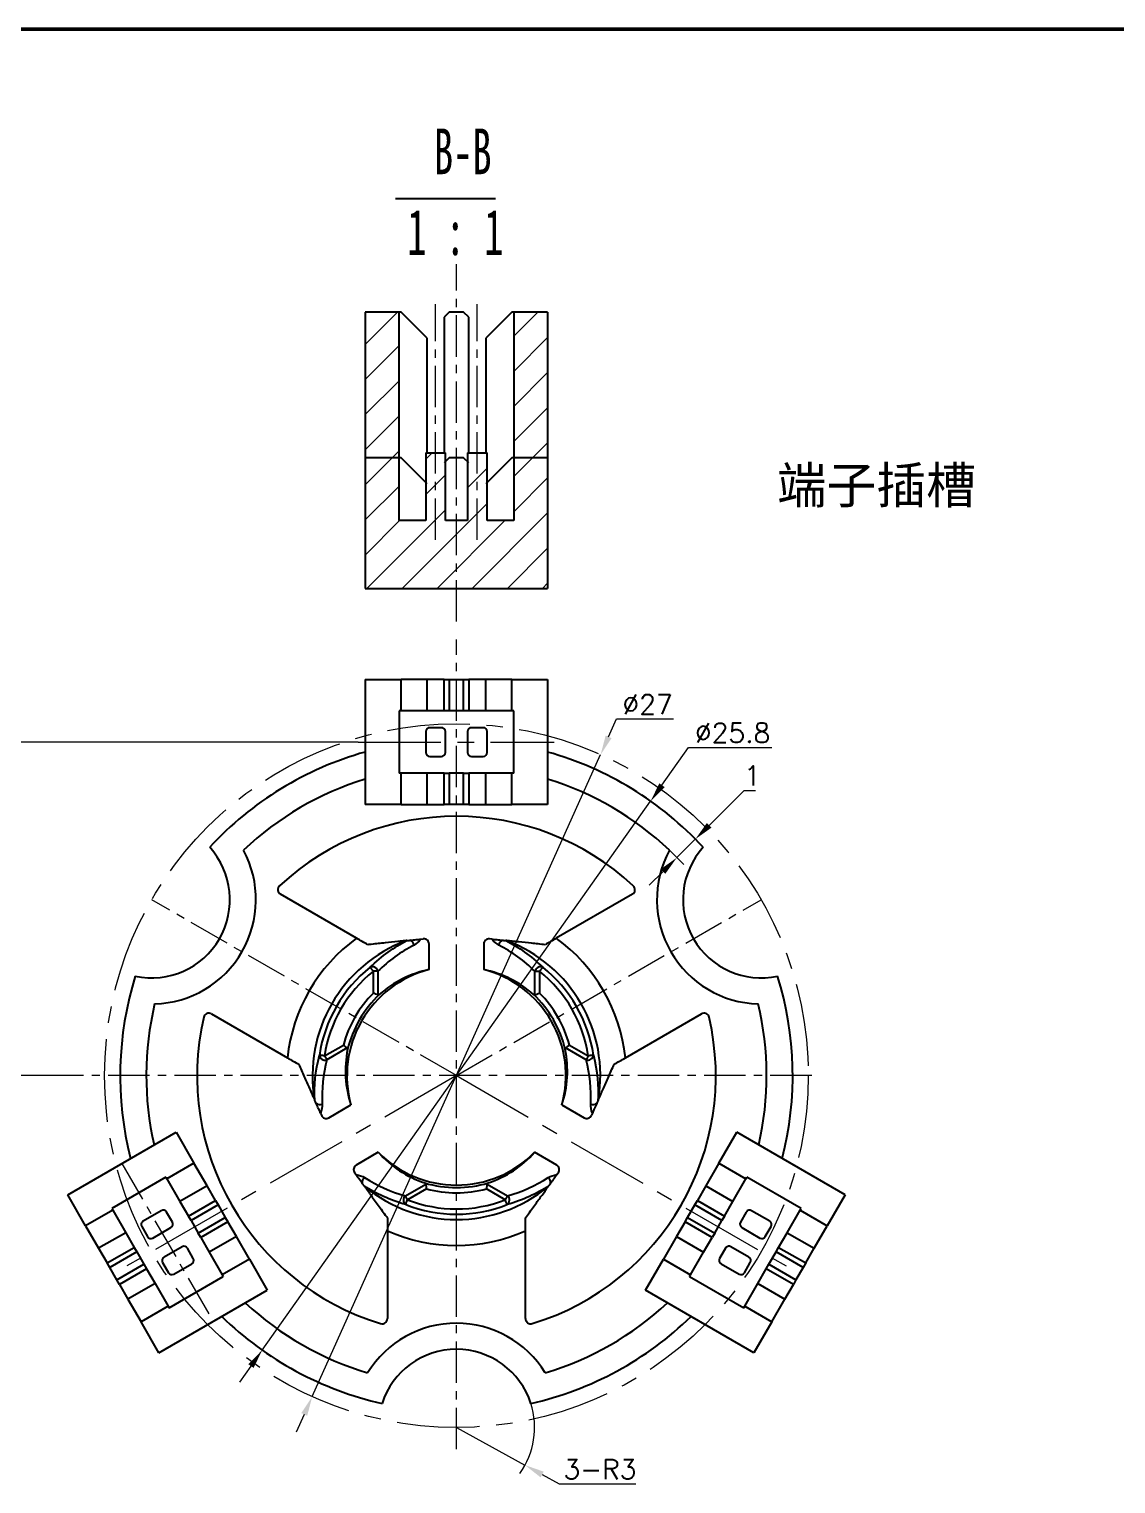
# Model space of a CAD drawing. Header units: millimetres. Extents: x 2517 to 77584, y 486 to 45347.
# Drawn here: x 3723 to 3764.7, y 1116.9 to 1172.8 of the extents above; entities that cross this region are included whole.
import ezdxf

# ---------------------------------------------------------------- set-up
doc = ezdxf.new("R2010")
doc.units = ezdxf.units.MM
doc.linetypes.add('CENTER', pattern=[50.8, 31.75, -6.35, 6.35, -6.35])
for name, color, linetype, lineweight in [('中心线', 1, 'CENTER', 9), ('填充', 3, 'Continuous', 9), ('实线', 7, 'Continuous', 25), ('尺寸标注', 2, 'Continuous', 9), ('粗实线', 9, 'Continuous', 50)]:
    doc.layers.add(name, color=color, linetype=linetype, lineweight=lineweight)
doc.layers.add('图框', color=7, linetype='Continuous')
doc.styles.add('SLDTEXTSTYLE5', font='TXT', dxfattribs={"width": 0.62})
doc.styles.add('SLDTEXTSTYLE6', font='TXT', dxfattribs={"width": 0.62})
doc.styles.add('st', font='txt.shx')
doc.styles.get("Standard").update_dxf_attribs({"font": 'simfang.ttf'})
doc.dimstyles.new('st0.3', dxfattribs={"dimscale": 0.3, "dimtxt": 2.5, "dimasz": 2.5, "dimexe": 1.25, "dimexo": 0, "dimtad": 1, "dimtoh": 1, "dimdec": 3, "dimdsep": 46, "dimtxsty": 'st', "dimcen": 0, "dimclrd": 256, "dimclre": 256, "dimclrt": 256, "dimadec": 4, "dimazin": 2, "dimtfac": 1, "dimtdec": 3, "dimtmove": 0, "dimatfit": 1, "dimfxl": 1, "dimlwd": -1, "dimlwe": -1, "dimarcsym": 0})

# ---------------------------------------------------------------- blocks, each defined once
blk = doc.blocks.new('*D88')
at = {"layer": 'Defpoints', "color": 0, "ltscale": 0.1, "transparency": 16777216}
for p in [(3739.371, 1119.106), (3742.001, 1117.663)]:
    blk.add_point(p, dxfattribs=at)
at = {"layer": '尺寸标注', "ltscale": 0.1, "transparency": 16777216}
for p, q in [((3739.371, 1119.106), (3742.001, 1117.663)), ((3742.659, 1117.302), (3743.316, 1116.942)), ((3743.316, 1116.942), (3746.254, 1116.942))]:
    blk.add_line(p, q, dxfattribs=at)
blk.add_arc((3739.371, 1119.106), 3, 324.0882, 17.8585, dxfattribs=at)
blk.add_solid([(3742.719, 1117.412), (3742.599, 1117.193), (3742.001, 1117.663)], dxfattribs=at)
at = {"layer": '尺寸标注', "ltscale": 0.1, "transparency": 16777216, "insert": (3744.879, 1117.504), "char_height": 0.75, "attachment_point": 5, "style": 'st'}
blk.add_mtext('3-R3', dxfattribs=at)
blk = doc.blocks.new('SW_NOTE_1')
at = {"layer": '图框', "color": 0}
blk.add_line((-1.23, -0.86), (6.45, -0.86), dxfattribs=at)
at = {"layer": '图框', "color": 0, "char_height": 3.5, "attachment_point": 2}
for s, insert, style in [('B-B', (3.94, 4.51), 'SLDTEXTSTYLE5'), ('1 : 1', (3.37, -1.7), 'SLDTEXTSTYLE6')]:
    blk.add_mtext(s, dxfattribs=dict(at, insert=insert, style=style))
blk = doc.blocks.new('*D92')
at = {"layer": 'Defpoints', "color": 0, "ltscale": 0.1, "transparency": 16777216}
for p in [(3746.822, 1143.137), (3731.92, 1122.076)]:
    blk.add_point(p, dxfattribs=at)
at = {"layer": '尺寸标注', "ltscale": 0.1, "transparency": 16777216}
for p, q in [((3747.256, 1143.749), (3748.279, 1145.195)), ((3748.279, 1145.195), (3751.467, 1145.195)), ((3731.92, 1122.076), (3746.822, 1143.137)), ((3731.487, 1121.464), (3731.053, 1120.851))]:
    blk.add_line(p, q, dxfattribs=at)
for points in [[(3747.153, 1143.821), (3747.358, 1143.677), (3746.822, 1143.137)], [(3731.385, 1121.536), (3731.589, 1121.391), (3731.92, 1122.076)]]:
    blk.add_solid(points, dxfattribs=at)
at = {"layer": '尺寸标注', "ltscale": 0.1, "transparency": 16777216, "insert": (3749.967, 1145.758), "char_height": 0.75, "attachment_point": 5, "style": 'st'}
blk.add_mtext('∅25.8', dxfattribs=at)
blk = doc.blocks.new('*D98')
at = {"layer": 'Defpoints', "color": 0, "ltscale": 0.1, "transparency": 16777216}
for p in [(3735.6, 1145.406), (3721.314, 1132.606), (3723.956, 1132.606)]:
    blk.add_point(p, dxfattribs=at)
at = {"layer": '尺寸标注', "ltscale": 0.1, "transparency": 16777216}
for p, q in [((3735.6, 1145.406), (3720.939, 1145.406)), ((3721.314, 1144.656), (3721.314, 1133.356)), ((3723.956, 1132.606), (3720.939, 1132.606))]:
    blk.add_line(p, q, dxfattribs=at)
for points in [[(3721.189, 1144.656), (3721.439, 1144.656), (3721.314, 1145.406)], [(3721.189, 1133.356), (3721.439, 1133.356), (3721.314, 1132.606)]]:
    blk.add_solid(points, dxfattribs=at)
at = {"layer": '尺寸标注', "ltscale": 0.1, "transparency": 16777216, "insert": (3720.752, 1141.169), "char_height": 0.75, "attachment_point": 5, "rotation": 90, "style": 'st'}
blk.add_mtext('12.8', dxfattribs=at)
blk = doc.blocks.new('*D118')
at = {"layer": 'Defpoints', "color": 0, "ltscale": 0.1, "transparency": 16777216}
for p in [(3744.903, 1144.921), (3733.839, 1120.292)]:
    blk.add_point(p, dxfattribs=at)
at = {"layer": '尺寸标注', "ltscale": 0.1, "transparency": 16777216}
for p, q in [((3745.21, 1145.605), (3745.518, 1146.289)), ((3745.518, 1146.289), (3747.705, 1146.289)), ((3733.839, 1120.292), (3744.903, 1144.921)), ((3733.532, 1119.608), (3733.224, 1118.923))]:
    blk.add_line(p, q, dxfattribs=at)
for points in [[(3745.096, 1145.656), (3745.324, 1145.554), (3744.903, 1144.921)], [(3733.418, 1119.659), (3733.646, 1119.556), (3733.839, 1120.292)]]:
    blk.add_solid(points, dxfattribs=at)
at = {"layer": '尺寸标注', "ltscale": 0.1, "transparency": 16777216, "insert": (3746.705, 1146.851), "char_height": 0.75, "attachment_point": 5, "style": 'st'}
blk.add_mtext('∅27', dxfattribs=at)
blk = doc.blocks.new('*D289')
at = {"layer": 'Defpoints', "color": 0, "ltscale": 0.1, "transparency": 16777216}
for p in [(3748.25, 1141.964), (3748.536, 1141.678), (3747.543, 1141.257)]:
    blk.add_point(p, dxfattribs=at)
at = {"layer": '尺寸标注', "ltscale": 0.1, "transparency": 16777216}
for p, q in [((3749.066, 1142.209), (3750.408, 1143.55)), ((3750.408, 1143.55), (3750.845, 1143.55)), ((3747.829, 1140.971), (3748.536, 1141.678)), ((3748.25, 1141.964), (3748.801, 1141.413)), ((3747.543, 1141.257), (3748.094, 1140.706)), ((3747.298, 1140.441), (3746.768, 1139.91))]:
    blk.add_line(p, q, dxfattribs=at)
for points in [[(3748.978, 1142.297), (3749.155, 1142.12), (3748.536, 1141.678)], [(3747.21, 1140.529), (3747.387, 1140.352), (3747.829, 1140.971)]]:
    blk.add_solid(points, dxfattribs=at)
at = {"layer": '尺寸标注', "ltscale": 0.1, "transparency": 16777216, "insert": (3750.72, 1144.113), "char_height": 0.75, "attachment_point": 5, "style": 'st'}
blk.add_mtext('1', dxfattribs=at)

msp = doc.modelspace()

# ---------------------------------------------------------------- hatches: boundary and pattern name
at = {"layer": '填充'}
h = msp.add_hatch(dxfattribs=at)
h.set_pattern_fill('ANSI31', color=256, scale=0.3, style=0)
h.set_pattern_definition([(45, (41.2096, -145.6994), (-0.6735192, 0.6735192), [])])
h.paths.add_polyline_path([(3737.1711, 1161.9011), (3735.8711, 1161.9011), (3735.8711, 1151.3011), (3742.8711, 1151.3011), (3742.8711, 1161.9011), (3741.5711, 1161.9011), (3741.5711, 1153.9011), (3740.5461, 1153.9011), (3740.5461, 1156.5011), (3739.7961, 1156.5011), (3739.7961, 1153.9011), (3738.9461, 1153.9011), (3738.9461, 1156.5011), (3738.1961, 1156.5011), (3738.1961, 1153.9011), (3737.1711, 1153.9011)], flags=0)

# ---------------------------------------------------------------- linework, layer by layer
at = {"color": 7, "linetype": 'Continuous', "lineweight": 25}
for p, q in [((3735.8711, 1161.9011), (3735.8711, 1151.3011)), ((3737.1711, 1161.9011), (3735.8711, 1161.9011)), ((3737.1711, 1153.9011), (3737.1711, 1161.9011)), ((3737.2461, 1161.9011), (3737.1711, 1161.9011)), ((3738.2461, 1160.9011), (3737.2461, 1161.9011)), ((3739.0961, 1161.9011), (3738.8961, 1161.7011)), ((3738.8961, 1161.7011), (3738.8961, 1156.5011)), ((3739.6461, 1161.9011), (3739.0961, 1161.9011)), ((3739.8461, 1161.7011), (3739.6461, 1161.9011)), ((3739.8461, 1156.5011), (3739.8461, 1161.7011)), ((3741.4961, 1161.9011), (3740.4961, 1160.9011)), ((3741.5711, 1161.9011), (3741.4961, 1161.9011)), ((3741.5711, 1161.9011), (3741.5711, 1153.9011)), ((3742.8711, 1161.9011), (3741.5711, 1161.9011)), ((3742.8711, 1161.9011), (3742.8711, 1151.3011)), ((3738.2461, 1156.5011), (3738.2461, 1160.9011)), ((3740.4961, 1160.9011), (3740.4961, 1156.5011)), ((3737.1711, 1156.3148), (3735.8711, 1156.3148)), ((3737.2461, 1156.3148), (3737.1711, 1156.3148)), ((3738.2461, 1155.3148), (3737.2461, 1156.3148)), ((3738.1961, 1156.5011), (3738.1961, 1153.9011)), ((3738.1961, 1156.5011), (3738.9461, 1156.5011)), ((3739.0961, 1156.3148), (3738.8961, 1156.1148)), ((3738.9461, 1153.9011), (3738.9461, 1156.5011)), ((3739.6461, 1156.3148), (3739.0961, 1156.3148)), ((3739.8461, 1156.1148), (3739.6461, 1156.3148)), ((3739.7961, 1156.5011), (3739.7961, 1153.9011)), ((3739.7961, 1156.5011), (3740.5461, 1156.5011)), ((3741.4961, 1156.3148), (3740.4961, 1155.3148)), ((3740.5461, 1153.9011), (3740.5461, 1156.5011)), ((3741.5711, 1156.3148), (3741.4961, 1156.3148)), ((3742.8711, 1156.3148), (3741.5711, 1156.3148)), ((3738.1961, 1153.9011), (3737.1711, 1153.9011)), ((3739.7961, 1153.9011), (3738.9461, 1153.9011)), ((3741.5711, 1153.9011), (3740.5461, 1153.9011)), ((3735.8711, 1151.3011), (3742.8711, 1151.3011)), ((3735.8711, 1147.8062), (3735.8711, 1143.0062)), ((3735.8711, 1147.8062), (3737.2461, 1147.8062)), ((3737.2461, 1146.6062), (3737.2461, 1147.8062)), ((3738.2461, 1147.8062), (3737.2461, 1147.8062)), ((3738.2461, 1146.6062), (3738.2461, 1147.8062)), ((3738.8961, 1147.8062), (3738.2461, 1147.8062)), ((3738.8961, 1146.6062), (3738.8961, 1147.8062)), ((3738.8961, 1147.8062), (3739.0961, 1147.8062)), ((3739.0961, 1147.8062), (3739.0961, 1146.6062)), ((3739.0961, 1147.8062), (3739.6461, 1147.8062)), ((3739.6461, 1146.6062), (3739.6461, 1147.8062)), ((3739.6461, 1147.8062), (3739.8461, 1147.8062)), ((3739.8461, 1147.8062), (3739.8461, 1146.6062)), ((3740.4961, 1147.8062), (3739.8461, 1147.8062)), ((3740.4961, 1146.6062), (3740.4961, 1147.8062)), ((3741.4961, 1147.8062), (3740.4961, 1147.8062)), ((3741.4961, 1146.6062), (3741.4961, 1147.8062)), ((3741.4961, 1147.8062), (3742.8711, 1147.8062)), ((3742.8711, 1147.8062), (3742.8711, 1143.0062)), ((3737.1711, 1146.6062), (3737.1711, 1144.2062)), ((3737.2461, 1146.6062), (3737.1711, 1146.6062)), ((3738.2461, 1146.6062), (3737.2461, 1146.6062)), ((3738.8961, 1146.6062), (3738.2461, 1146.6062)), ((3739.0961, 1146.6062), (3738.8961, 1146.6062)), ((3739.6461, 1146.6062), (3739.0961, 1146.6062)), ((3739.8461, 1146.6062), (3739.6461, 1146.6062)), ((3740.4961, 1146.6062), (3739.8461, 1146.6062)), ((3741.4961, 1146.6062), (3740.4961, 1146.6062)), ((3741.5711, 1146.6062), (3741.4961, 1146.6062)), ((3741.5711, 1144.2062), (3741.5711, 1146.6062)), ((3738.7961, 1145.9562), (3738.3461, 1145.9562)), ((3740.3961, 1145.9562), (3739.9461, 1145.9562)), ((3738.1961, 1145.8062), (3738.1961, 1145.0062)), ((3738.9461, 1145.0062), (3738.9461, 1145.8062)), ((3739.7961, 1145.8062), (3739.7961, 1145.0062)), ((3740.5461, 1145.0062), (3740.5461, 1145.8062)), ((3738.3461, 1144.8562), (3738.7961, 1144.8562)), ((3739.9461, 1144.8562), (3740.3961, 1144.8562)), ((3737.2461, 1144.2062), (3737.1711, 1144.2062)), ((3737.2461, 1143.0062), (3737.2461, 1144.2062)), ((3738.2461, 1144.2062), (3737.2461, 1144.2062)), ((3738.2461, 1143.0062), (3738.2461, 1144.2062)), ((3738.8961, 1144.2062), (3738.2461, 1144.2062)), ((3738.8961, 1143.0062), (3738.8961, 1144.2062)), ((3738.8961, 1144.2062), (3739.0961, 1144.2062)), ((3739.0961, 1144.2062), (3739.0961, 1143.0062)), ((3739.6461, 1144.2062), (3739.0961, 1144.2062)), ((3739.6461, 1143.0062), (3739.6461, 1144.2062)), ((3739.6461, 1144.2062), (3739.8461, 1144.2062)), ((3739.8461, 1144.2062), (3739.8461, 1143.0062)), ((3740.4961, 1144.2062), (3739.8461, 1144.2062)), ((3740.4961, 1143.0062), (3740.4961, 1144.2062)), ((3741.4961, 1144.2062), (3740.4961, 1144.2062)), ((3741.4961, 1143.0062), (3741.4961, 1144.2062)), ((3741.5711, 1144.2062), (3741.4961, 1144.2062)), ((3737.2461, 1143.0062), (3735.8711, 1143.0062)), ((3737.2461, 1143.0062), (3738.2461, 1143.0062)), ((3738.2461, 1143.0062), (3738.8961, 1143.0062)), ((3739.0961, 1143.0062), (3738.8961, 1143.0062)), ((3739.6461, 1143.0062), (3739.0961, 1143.0062)), ((3739.8461, 1143.0062), (3739.6461, 1143.0062)), ((3739.8461, 1143.0062), (3740.4961, 1143.0062)), ((3740.4961, 1143.0062), (3741.4961, 1143.0062)), ((3742.8711, 1143.0062), (3741.4961, 1143.0062)), ((3735.5389, 1137.8786), (3732.6211, 1139.5632)), ((3746.121, 1139.5632), (3743.2032, 1137.8786)), ((3738.0101, 1137.8434), (3738.1002, 1137.8529)), ((3738.3211, 1136.6728), (3738.3211, 1137.654)), ((3740.4211, 1137.654), (3740.4211, 1136.6728)), ((3740.7321, 1137.8434), (3740.642, 1137.8529)), ((3736.1849, 1135.7759), (3736.1849, 1136.6094)), ((3736.3581, 1136.6094), (3736.1849, 1136.6094)), ((3736.3581, 1136.6094), (3736.3581, 1135.7036)), ((3742.384, 1136.6094), (3742.5573, 1136.6094)), ((3742.384, 1135.7036), (3742.384, 1136.6094)), ((3742.5573, 1136.6094), (3742.5573, 1135.7759)), ((3729.9711, 1134.9733), (3732.8889, 1133.2887)), ((3745.8532, 1133.2887), (3748.771, 1134.9733)), ((3734.3111, 1133.3639), (3735.0329, 1133.7806)), ((3735.1821, 1133.6668), (3734.3977, 1133.2139)), ((3744.3444, 1133.2139), (3743.56, 1133.6668)), ((3743.7093, 1133.7806), (3744.431, 1133.3639)), ((3734.4745, 1130.9916), (3735.3243, 1131.4822)), ((3743.4179, 1131.4822), (3744.2676, 1130.9916)), ((3734.155, 1131.1662), (3734.1918, 1131.0834)), ((3744.5871, 1131.1662), (3744.5503, 1131.0834)), ((3724.4575, 1128.0372), (3728.6144, 1130.4372)), ((3728.6144, 1130.4372), (3729.3019, 1129.2465)), ((3749.4402, 1129.2465), (3750.1277, 1130.4372)), ((3754.2846, 1128.0372), (3750.1277, 1130.4372)), ((3729.3019, 1129.2465), (3728.2627, 1128.6465)), ((3729.8019, 1128.3804), (3729.3019, 1129.2465)), ((3736.3743, 1129.6635), (3735.5245, 1129.1729)), ((3743.2176, 1129.1729), (3742.3679, 1129.6635)), ((3749.4402, 1129.2465), (3748.9402, 1128.3804)), ((3749.4402, 1129.2465), (3750.4795, 1128.6465)), ((3728.2252, 1128.7114), (3726.1467, 1127.5114)), ((3728.2252, 1128.7114), (3728.2627, 1128.6465)), ((3728.2627, 1128.6465), (3728.7627, 1127.7804)), ((3735.516, 1128.8089), (3735.4627, 1128.8822)), ((3743.2262, 1128.8089), (3743.2794, 1128.8822)), ((3749.9795, 1127.7804), (3750.4795, 1128.6465)), ((3750.4795, 1128.6465), (3750.517, 1128.7114)), ((3752.5954, 1127.5114), (3750.517, 1128.7114)), ((3729.8019, 1128.3804), (3728.7627, 1127.7804)), ((3730.1269, 1127.8175), (3729.8019, 1128.3804)), ((3737.4107, 1127.9952), (3738.1951, 1128.4481)), ((3738.219, 1128.2619), (3737.4973, 1127.8452)), ((3741.2449, 1127.8452), (3740.5231, 1128.2619)), ((3740.5471, 1128.4481), (3741.3315, 1127.9952)), ((3748.9402, 1128.3804), (3748.6152, 1127.8175)), ((3748.9402, 1128.3804), (3749.9795, 1127.7804)), ((3725.145, 1126.8465), (3724.4575, 1128.0372)), ((3726.1467, 1127.5114), (3726.1842, 1127.4465)), ((3728.7627, 1127.7804), (3729.0877, 1127.2175)), ((3729.0877, 1127.2175), (3730.1269, 1127.8175)), ((3730.2269, 1127.6443), (3729.1877, 1127.0443)), ((3730.1269, 1127.8175), (3730.2269, 1127.6443)), ((3730.2269, 1127.6443), (3730.5019, 1127.168)), ((3748.2402, 1127.168), (3748.5152, 1127.6443)), ((3748.5152, 1127.6443), (3748.6152, 1127.8175)), ((3749.5545, 1127.0443), (3748.5152, 1127.6443)), ((3748.6152, 1127.8175), (3749.6545, 1127.2175)), ((3749.6545, 1127.2175), (3749.9795, 1127.7804)), ((3752.5579, 1127.4465), (3752.5954, 1127.5114)), ((3754.2846, 1128.0372), (3753.5971, 1126.8465)), ((3726.1842, 1127.4465), (3725.145, 1126.8465)), ((3726.1842, 1127.4465), (3726.6842, 1126.5804)), ((3728.0448, 1127.4237), (3727.352, 1127.0237)), ((3728.4747, 1126.9791), (3728.2497, 1127.3688)), ((3729.1877, 1127.0443), (3729.0877, 1127.2175)), ((3729.1877, 1127.0443), (3729.4627, 1126.568)), ((3729.4627, 1126.568), (3730.5019, 1127.168)), ((3730.6019, 1126.9948), (3729.5627, 1126.3948)), ((3730.5019, 1127.168), (3730.6019, 1126.9948)), ((3730.9269, 1126.4319), (3730.6019, 1126.9948)), ((3748.1402, 1126.9948), (3747.8152, 1126.4319)), ((3748.1402, 1126.9948), (3748.2402, 1127.168)), ((3749.1795, 1126.3948), (3748.1402, 1126.9948)), ((3748.2402, 1127.168), (3749.2795, 1126.568)), ((3749.2795, 1126.568), (3749.5545, 1127.0443)), ((3749.6545, 1127.2175), (3749.5545, 1127.0443)), ((3750.4924, 1127.3688), (3750.2674, 1126.9791)), ((3751.3901, 1127.0237), (3750.6973, 1127.4237)), ((3752.0579, 1126.5804), (3752.5579, 1127.4465)), ((3752.5579, 1127.4465), (3753.5971, 1126.8465)), ((3725.145, 1126.8465), (3725.645, 1125.9804)), ((3726.6842, 1126.5804), (3725.645, 1125.9804)), ((3726.6842, 1126.5804), (3727.0092, 1126.0175)), ((3727.2971, 1126.8188), (3727.5221, 1126.4291)), ((3727.727, 1126.3742), (3728.4198, 1126.7742)), ((3729.5627, 1126.3948), (3729.4627, 1126.568)), ((3729.5627, 1126.3948), (3729.8877, 1125.8319)), ((3730.9269, 1126.4319), (3729.8877, 1125.8319)), ((3731.4269, 1125.5659), (3730.9269, 1126.4319)), ((3736.7211, 1126.6512), (3736.7211, 1123.282)), ((3742.0211, 1123.282), (3742.0211, 1126.6512)), ((3747.8152, 1126.4319), (3747.3152, 1125.5659)), ((3747.8152, 1126.4319), (3748.8545, 1125.8319)), ((3748.8545, 1125.8319), (3749.1795, 1126.3948)), ((3749.2795, 1126.568), (3749.1795, 1126.3948)), ((3750.3223, 1126.7742), (3751.0151, 1126.3742)), ((3751.22, 1126.4291), (3751.445, 1126.8188)), ((3751.7329, 1126.0175), (3752.0579, 1126.5804)), ((3752.0579, 1126.5804), (3753.0971, 1125.9804)), ((3753.0971, 1125.9804), (3753.5971, 1126.8465)), ((3725.645, 1125.9804), (3725.97, 1125.4175)), ((3725.97, 1125.4175), (3727.0092, 1126.0175)), ((3727.1092, 1125.8443), (3726.07, 1125.2443)), ((3727.0092, 1126.0175), (3727.1092, 1125.8443)), ((3727.1092, 1125.8443), (3727.3842, 1125.368)), ((3728.8448, 1126.0381), (3728.152, 1125.6381)), ((3729.2747, 1125.5935), (3729.0497, 1125.9832)), ((3729.8877, 1125.8319), (3730.3877, 1124.9659)), ((3748.3545, 1124.9659), (3748.8545, 1125.8319)), ((3749.6924, 1125.9832), (3749.4674, 1125.5935)), ((3750.5901, 1125.6381), (3749.8973, 1126.0381)), ((3751.3579, 1125.368), (3751.6329, 1125.8443)), ((3751.6329, 1125.8443), (3751.7329, 1126.0175)), ((3752.6721, 1125.2443), (3751.6329, 1125.8443)), ((3751.7329, 1126.0175), (3752.7721, 1125.4175)), ((3752.7721, 1125.4175), (3753.0971, 1125.9804)), ((3726.07, 1125.2443), (3725.97, 1125.4175)), ((3726.345, 1124.768), (3727.3842, 1125.368)), ((3727.3842, 1125.368), (3727.4842, 1125.1948)), ((3728.0971, 1125.4332), (3728.3221, 1125.0435)), ((3728.527, 1124.9886), (3729.2198, 1125.3886)), ((3731.4269, 1125.5659), (3730.3877, 1124.9659)), ((3731.4269, 1125.5659), (3732.1144, 1124.3751)), ((3746.6277, 1124.3751), (3747.3152, 1125.5659)), ((3747.3152, 1125.5659), (3748.3545, 1124.9659)), ((3749.5223, 1125.3886), (3750.2151, 1124.9886)), ((3750.42, 1125.0435), (3750.645, 1125.4332)), ((3751.2579, 1125.1948), (3751.3579, 1125.368)), ((3751.3579, 1125.368), (3752.3971, 1124.768)), ((3752.7721, 1125.4175), (3752.6721, 1125.2443)), ((3726.345, 1124.768), (3726.07, 1125.2443)), ((3726.445, 1124.5948), (3726.345, 1124.768)), ((3727.4842, 1125.1948), (3726.445, 1124.5948)), ((3727.4842, 1125.1948), (3727.8092, 1124.6319)), ((3728.3467, 1123.7009), (3730.4252, 1124.9009)), ((3730.3877, 1124.9659), (3730.4252, 1124.9009)), ((3748.317, 1124.9009), (3748.3545, 1124.9659)), ((3748.317, 1124.9009), (3750.3954, 1123.7009)), ((3750.9329, 1124.6319), (3751.2579, 1125.1948)), ((3752.2971, 1124.5948), (3751.2579, 1125.1948)), ((3752.3971, 1124.768), (3752.2971, 1124.5948)), ((3752.6721, 1125.2443), (3752.3971, 1124.768)), ((3726.445, 1124.5948), (3726.77, 1124.0319)), ((3727.8092, 1124.6319), (3726.77, 1124.0319)), ((3727.8092, 1124.6319), (3728.3092, 1123.7659)), ((3727.9575, 1121.9751), (3732.1144, 1124.3751)), ((3750.7846, 1121.9751), (3746.6277, 1124.3751)), ((3750.4329, 1123.7659), (3750.9329, 1124.6319)), ((3750.9329, 1124.6319), (3751.9721, 1124.0319)), ((3751.9721, 1124.0319), (3752.2971, 1124.5948)), ((3726.77, 1124.0319), (3727.27, 1123.1659)), ((3728.3092, 1123.7659), (3727.27, 1123.1659)), ((3728.3092, 1123.7659), (3728.3467, 1123.7009)), ((3750.3954, 1123.7009), (3750.4329, 1123.7659)), ((3750.4329, 1123.7659), (3751.4721, 1123.1659)), ((3751.4721, 1123.1659), (3751.9721, 1124.0319)), ((3727.9575, 1121.9751), (3727.27, 1123.1659)), ((3751.4721, 1123.1659), (3750.7846, 1121.9751))]:
    msp.add_line(p, q, dxfattribs=at)
at = {"color": 7, "linetype": 'Continuous', "lineweight": 25, "flags": 128}
for points in [[(3736.1849, 1136.6094), (3736.1619, 1136.6383), (3736.1397, 1136.6662), (3736.119, 1136.6921), (3736.1006, 1136.7152), (3736.0851, 1136.7347), (3736.0731, 1136.7498), (3736.0649, 1136.7602), (3736.0608, 1136.7653)], [(3742.6813, 1136.7653), (3742.6773, 1136.7602), (3742.669, 1136.7498), (3742.657, 1136.7347), (3742.6415, 1136.7152), (3742.6231, 1136.6921), (3742.6024, 1136.6662), (3742.5802, 1136.6383), (3742.5573, 1136.6094)], [(3734.3111, 1133.3639), (3734.2746, 1133.3693), (3734.2393, 1133.3746), (3734.2065, 1133.3795), (3734.1773, 1133.3839), (3734.1527, 1133.3876), (3734.1336, 1133.3905), (3734.1205, 1133.3924), (3734.114, 1133.3934)], [(3734.3111, 1133.3639), (3734.3241, 1133.3413), (3734.3369, 1133.319), (3734.3493, 1133.2976), (3734.3611, 1133.2773), (3734.3719, 1133.2584), (3734.3818, 1133.2414), (3734.3904, 1133.2265), (3734.3977, 1133.2139)], [(3744.431, 1133.3639), (3744.418, 1133.3413), (3744.4052, 1133.319), (3744.3928, 1133.2976), (3744.381, 1133.2773), (3744.3702, 1133.2584), (3744.3603, 1133.2414), (3744.3517, 1133.2265), (3744.3444, 1133.2139)], [(3744.6281, 1133.3934), (3744.6216, 1133.3924), (3744.6086, 1133.3905), (3744.5894, 1133.3876), (3744.5648, 1133.3839), (3744.5356, 1133.3795), (3744.5028, 1133.3746), (3744.4676, 1133.3693), (3744.431, 1133.3639)], [(3737.4973, 1127.8452), (3737.4842, 1127.8678), (3737.4714, 1127.89), (3737.459, 1127.9115), (3737.4473, 1127.9318), (3737.4364, 1127.9507), (3737.4266, 1127.9677), (3737.4179, 1127.9826), (3737.4107, 1127.9952)], [(3737.4243, 1127.6598), (3737.4267, 1127.6659), (3737.4315, 1127.6782), (3737.4386, 1127.6962), (3737.4477, 1127.7194), (3737.4585, 1127.7468), (3737.4707, 1127.7777), (3737.4837, 1127.8109), (3737.4973, 1127.8452)], [(3741.3315, 1127.9952), (3741.3242, 1127.9826), (3741.3156, 1127.9677), (3741.3057, 1127.9507), (3741.2949, 1127.9318), (3741.2831, 1127.9115), (3741.2707, 1127.89), (3741.2579, 1127.8678), (3741.2449, 1127.8452)], [(3741.3178, 1127.6598), (3741.3154, 1127.6659), (3741.3106, 1127.6782), (3741.3035, 1127.6962), (3741.2944, 1127.7194), (3741.2836, 1127.7468), (3741.2714, 1127.7777), (3741.2584, 1127.8109), (3741.2449, 1127.8452)]]:
    msp.add_lwpolyline(points, dxfattribs=at)
at = {"color": 7, "linetype": 'Continuous', "lineweight": 25}
for centre, radius, start, end in [((3738.3461, 1145.8062), 0.15, 90, 180), ((3738.7961, 1145.8062), 0.15, 0, 90), ((3739.9461, 1145.8062), 0.15, 90, 180), ((3740.3961, 1145.8062), 0.15, 0, 90), ((3739.3711, 1132.6062), 12.9, 105.7427, 137.2115), ((3738.3461, 1145.0062), 0.15, 180, 270), ((3738.7961, 1145.0062), 0.15, 270, 0), ((3739.9461, 1145.0062), 0.15, 180, 270), ((3740.3961, 1145.0062), 0.15, 270, 0), ((3739.3711, 1132.6062), 12.9, 42.7885, 74.2573), ((3739.3711, 1132.6062), 11.9, 107.10464, 133.36941), ((3739.3711, 1132.6062), 11.9, 46.63059, 72.89536), ((3739.3711, 1132.6062), 9.95, 46.99616, 133.00384), ((3727.6797, 1139.3562), 3, 257.85846, 42.14154), ((3727.6797, 1139.3562), 4, 271.63085, 28.36915), ((3751.0624, 1139.3562), 4, 151.63085, 268.36915), ((3751.0624, 1139.3562), 3, 137.85846, 282.14154), ((3732.7211, 1139.7364), 0.2, 133.00384, 240), ((3746.021, 1139.7364), 0.2, 300, 46.99616), ((3739.3711, 1132.6062), 6.518, 126.01049, 173.98951), ((3739.3711, 1132.6062), 5.5216, 110.28738, 189.71262), ((3737.5208, 1137.5883), 0.2259, 6.83918, 69.72608), ((3738.1211, 1137.654), 0.2, 0, 96), ((3740.6211, 1137.654), 0.2, 84, 180), ((3741.2213, 1137.5883), 0.2259, 110.27392, 173.16082), ((3739.3711, 1132.6062), 5.5216, 350.28738, 69.71262), ((3739.3711, 1132.6062), 6.518, 6.01049, 53.98951), ((3739.3711, 1132.6062), 5.3157, 128.51655, 171.48345), ((3739.3711, 1132.6062), 5.1164, 128.51655, 171.48345), ((3739.3711, 1132.6062), 4.2, 104.47751, 195.52249), ((3736.1477, 1136.5697), 0.214, 10.67497, 113.97669), ((3739.3711, 1132.6062), 4.2, 344.47751, 75.52249), ((3742.5944, 1136.5697), 0.214, 66.02331, 169.32503), ((3739.3711, 1132.6062), 5.1164, 8.51655, 51.48345), ((3739.3711, 1132.6062), 5.3157, 8.51655, 51.48345), ((3739.3711, 1132.6062), 12.9, 162.7885, 194.2573), ((3739.3711, 1132.6062), 12.9, 345.7427, 17.2115), ((3739.3711, 1132.6062), 11.9, 166.63059, 192.89537), ((3739.3711, 1132.6062), 4.4944, 135.148, 164.852), ((3739.3711, 1132.6062), 4.2944, 133.54508, 166.45492), ((3739.3711, 1132.6062), 4.2944, 13.54508, 46.45492), ((3739.3711, 1132.6062), 4.4944, 15.148, 44.852), ((3739.3711, 1132.6062), 11.9, 347.10463, 13.36941), ((3739.3711, 1132.6062), 9.95, 166.99616, 253.00384), ((3729.8711, 1134.8001), 0.2, 60, 166.99616), ((3739.3711, 1132.6062), 9.95, 286.99616, 13.00384), ((3748.871, 1134.8001), 0.2, 13.00384, 120), ((3734.3268, 1133.4158), 0.214, 186.02308, 289.32518), ((3744.4153, 1133.4158), 0.214, 250.67482, 353.97692), ((3734.1313, 1131.7174), 0.2259, 230.27382, 293.16093), ((3744.6108, 1131.7174), 0.2259, 246.83907, 309.72618), ((3734.3745, 1131.1648), 0.2, 204, 300), ((3744.3676, 1131.1648), 0.2, 240, 336), ((3739.3711, 1132.6062), 4.2, 224.47751, 315.52249), ((3735.6245, 1128.9997), 0.2, 120, 216), ((3735.9815, 1128.5127), 0.2259, 126.83914, 189.72611), ((3742.7606, 1128.5127), 0.2259, 350.27389, 53.16086), ((3743.1176, 1128.9997), 0.2, 324, 60), ((3739.3711, 1132.6062), 5.5216, 230.28738, 309.71262), ((3739.3711, 1132.6062), 4.2944, 253.54508, 286.45492), ((3739.3711, 1132.6062), 4.4944, 255.148, 284.852), ((3737.5502, 1127.8329), 0.214, 130.6748, 233.97694), ((3739.3711, 1132.6062), 5.3157, 248.51655, 291.48345), ((3739.3711, 1132.6062), 5.1164, 248.51655, 291.48345), ((3741.192, 1127.8329), 0.214, 306.02306, 49.3252), ((3727.427, 1126.8938), 0.15, 120, 210), ((3728.1198, 1127.2938), 0.15, 30, 120), ((3728.3448, 1126.9041), 0.15, 300, 30), ((3750.3973, 1126.9041), 0.15, 150, 240), ((3750.6223, 1127.2938), 0.15, 60, 150), ((3751.3151, 1126.8938), 0.15, 330, 60), ((3727.652, 1126.5041), 0.15, 210, 300), ((3739.3711, 1132.6062), 6.518, 246.01049, 293.98951), ((3751.0901, 1126.5041), 0.15, 240, 330), ((3728.9198, 1125.9082), 0.15, 30, 120), ((3749.8223, 1125.9082), 0.15, 60, 150), ((3728.227, 1125.5082), 0.15, 120, 210), ((3729.1448, 1125.5185), 0.15, 300, 30), ((3749.5973, 1125.5185), 0.15, 150, 240), ((3750.5151, 1125.5082), 0.15, 330, 60), ((3728.452, 1125.1185), 0.15, 210, 300), ((3750.2901, 1125.1185), 0.15, 240, 330), ((3739.3711, 1132.6062), 11.9, 227.10463, 253.36941), ((3739.3711, 1132.6062), 11.9, 286.63059, 312.89537), ((3739.3711, 1132.6062), 12.9, 225.7427, 257.2115), ((3739.3711, 1119.1062), 4, 31.63085, 148.36915), ((3736.5211, 1123.282), 0.2, 253.00384, 0), ((3742.2211, 1123.282), 0.2, 180, 286.99616), ((3739.3711, 1132.6062), 12.9, 282.7885, 314.2573), ((3739.3711, 1119.1062), 3, 17.85846, 162.14154)]:
    msp.add_arc(centre, radius, start, end, dxfattribs=at)
for centre, major_axis, ratio, start_param, end_param in [((3740.3928, 1132.6062), (5.7154, 0), 0.9889182, 2.0524508, 2.3545404), ((3738.3493, 1132.6062), (5.7154, 0), 0.9889182, 0.7870523, 1.0891418), ((3739.1653, 1132.6062), (4.1582, 0), 0.9987748, 1.7752422, 2.2942907), ((3739.5768, 1132.6062), (4.1582, 0), 0.9987748, 0.8473019, 1.3663504), ((3739.8819, 1131.7213), (-2.8577, 4.9497), 0.9889182, 0.7870523, 1.0891418), ((3739.2682, 1132.7844), (-2.0791, 3.6011), 0.9987748, 0.8473019, 1.3663504), ((3739.4739, 1132.7844), (2.0791, 3.6011), 0.9987748, 4.9168349, 5.4358834), ((3738.8602, 1131.7213), (2.8577, 4.9497), 0.9889182, 5.1940435, 5.496133), ((3739.4739, 1132.4279), (-2.0791, 3.6011), 0.9987748, 1.7752422, 2.2942907), ((3739.2682, 1132.4279), (2.0791, 3.6011), 0.9987748, 3.9888946, 4.5079431), ((3738.8602, 1133.491), (-2.8577, 4.9497), 0.9889182, 2.0524508, 2.3545404), ((3739.8819, 1133.491), (2.8577, 4.9497), 0.9889182, 3.9286449, 4.2307345)]:
    msp.add_ellipse(centre, major_axis=major_axis, ratio=ratio, start_param=start_param, end_param=end_param, dxfattribs=at)
for points, knots in [([(3735.9711, 1137.6291), (3735.9029, 1137.6685), (3735.8326, 1137.709), (3735.6881, 1137.7925), (3735.613, 1137.8358), (3735.5389, 1137.8786)], [0, 0, 0, 0, 0.5, 0.5, 1, 1, 1, 1]), ([(3737.4565, 1137.7852), (3737.4504, 1137.7846), (3737.4444, 1137.7839), (3737.4383, 1137.7833), (3737.4383, 1137.7833), (3737.4383, 1137.7833), (3737.4383, 1137.7833), (3737.4212, 1137.7815), (3737.3779, 1137.777), (3737.2635, 1137.7649), (3737.0211, 1137.7395), (3736.6352, 1137.6989), (3736.2395, 1137.6573), (3736.0153, 1137.6338), (3735.9711, 1137.6291)], [-0.0228919, -0.0228919, -0.0228919, -0.0228919, 0, 0, 0, 0, 0, 0, 0.064279, 0.163308, 0.2628046, 0.5904959, 0.91918, 1, 1, 1, 1]), ([(3737.4742, 1137.7871), (3737.476, 1137.7873), (3737.4784, 1137.7875), (3737.4815, 1137.7879), (3737.4847, 1137.7882), (3737.4887, 1137.7886), (3737.4933, 1137.7891), (3737.4975, 1137.7895), (3737.5022, 1137.79), (3737.5071, 1137.7906), (3737.513, 1137.7912), (3737.5192, 1137.7918), (3737.5253, 1137.7925), (3737.5357, 1137.7935), (3737.5459, 1137.7946), (3737.5556, 1137.7956), (3737.5709, 1137.7973), (3737.5853, 1137.7988), (3737.5991, 1137.8002)], [0, 0, 0, 0, 0.00001678853, 0.00001678853, 0.00001678853, 0.00003385531, 0.00003385531, 0.00003385531, 0.00004908839, 0.00004908839, 0.00004908839, 0.00006741658, 0.00006741658, 0.00006741658, 0.0000991218, 0.0000991218, 0.0000991218, 0.00014899221, 0.00014899221, 0.00014899221, 0.00014899221]), ([(3737.5991, 1137.8002), (3737.6831, 1137.809), (3737.7567, 1137.8168), (3737.8956, 1137.8314), (3737.9598, 1137.8381), (3738.0101, 1137.8434)], [0, 0, 0, 0, 0.5, 0.5, 1, 1, 1, 1]), ([(3740.7321, 1137.8434), (3740.7825, 1137.8381), (3740.8457, 1137.8315), (3740.9847, 1137.8169), (3741.0592, 1137.809), (3741.143, 1137.8002)], [0, 0, 0, 0, 0.5, 0.5, 1, 1, 1, 1]), ([(3741.143, 1137.8002), (3741.1565, 1137.7988), (3741.1707, 1137.7973), (3741.1857, 1137.7957), (3741.1943, 1137.7948), (3741.2032, 1137.7939), (3741.2124, 1137.7929), (3741.2186, 1137.7923), (3741.225, 1137.7916), (3741.2312, 1137.7909), (3741.2359, 1137.7904), (3741.2407, 1137.79), (3741.2449, 1137.7895), (3741.2492, 1137.7891), (3741.2531, 1137.7886), (3741.2563, 1137.7883), (3741.2603, 1137.7879), (3741.2634, 1137.7876), (3741.2658, 1137.7873), (3741.2666, 1137.7872), (3741.2673, 1137.7872), (3741.2679, 1137.7871)], [0, 0, 0, 0, 0.00004878301, 0.00004878301, 0.00004878301, 0.00007663071, 0.00007663071, 0.00007663071, 0.00009554577, 0.00009554577, 0.00009554577, 0.00011004915, 0.00011004915, 0.00011004915, 0.0001246182, 0.0001246182, 0.0001246182, 0.00014250014, 0.00014250014, 0.00014250014, 0.00014830304, 0.00014830304, 0.00014830304, 0.00014830304]), ([(3742.7711, 1137.6291), (3742.598, 1137.6473), (3742.2521, 1137.6836), (3741.8277, 1137.7283), (3741.5329, 1137.7592), (3741.3693, 1137.7764), (3741.3207, 1137.7815), (3741.3038, 1137.7833)], [0, 0, 0, 0, 0.3178066, 0.6352491, 0.8174244, 0.9363306, 1, 1, 1, 1]), ([(3742.3296, 1135.7189), (3742.3388, 1135.7108), (3742.3487, 1135.7047), (3742.3587, 1135.7021), (3742.3671, 1135.6999), (3742.3758, 1135.7001), (3742.384, 1135.7036)], [0, 0, 0, 0, 0.00006050247, 0.00006050247, 0.00006050247, 0.00011136818, 0.00011136818, 0.00011136818, 0.00011136818]), ([(3735.1961, 1133.612), (3735.1985, 1133.624), (3735.1988, 1133.6356), (3735.1961, 1133.6455), (3735.1938, 1133.6539), (3735.1892, 1133.6613), (3735.1821, 1133.6668)], [0, 0, 0, 0, 0.00006050247, 0.00006050247, 0.00006050247, 0.00011136818, 0.00011136818, 0.00011136818, 0.00011136818]), ([(3733.3211, 1133.0392), (3733.3918, 1132.8802), (3733.5333, 1132.5625), (3733.7069, 1132.1726), (3733.8275, 1131.9018), (3733.8943, 1131.7516), (3733.9141, 1131.7071), (3733.921, 1131.6916)], [0, 0, 0, 0, 0.3178953, 0.6354264, 0.8176539, 0.9365941, 1, 1, 1, 1]), ([(3744.8211, 1131.6916), (3744.828, 1131.7072), (3744.8456, 1131.7466), (3744.8925, 1131.8521), (3744.9904, 1132.0719), (3745.1495, 1132.4293), (3745.3105, 1132.7908), (3745.4029, 1132.9985), (3745.4211, 1133.0392)], [0, 0, 0, 0, 0.0640326, 0.1619746, 0.262624, 0.5868213, 0.9191354, 1, 1, 1, 1]), ([(3733.9869, 1131.5437), (3733.9814, 1131.5561), (3733.9756, 1131.5691), (3733.9694, 1131.5829), (3733.9659, 1131.5908), (3733.9623, 1131.599), (3733.9585, 1131.6074), (3733.956, 1131.6131), (3733.9534, 1131.619), (3733.9508, 1131.6247), (3733.9489, 1131.6291), (3733.947, 1131.6334), (3733.9452, 1131.6373), (3733.9435, 1131.6412), (3733.9419, 1131.6448), (3733.9406, 1131.6478), (3733.9389, 1131.6514), (3733.9376, 1131.6543), (3733.9367, 1131.6565), (3733.9364, 1131.6572), (3733.9361, 1131.6579), (3733.9358, 1131.6585)], [0, 0, 0, 0, 0.00004878301, 0.00004878301, 0.00004878301, 0.00007663071, 0.00007663071, 0.00007663071, 0.00009554577, 0.00009554577, 0.00009554577, 0.00011004915, 0.00011004915, 0.00011004915, 0.0001246182, 0.0001246182, 0.0001246182, 0.00014250014, 0.00014250014, 0.00014250014, 0.00014830304, 0.00014830304, 0.00014830304, 0.00014830304]), ([(3734.155, 1131.1662), (3734.1343, 1131.2125), (3734.1085, 1131.2706), (3734.0516, 1131.3983), (3734.0212, 1131.4667), (3733.9869, 1131.5437)], [0, 0, 0, 0, 0.5, 0.5, 1, 1, 1, 1]), ([(3744.7552, 1131.5437), (3744.7209, 1131.4665), (3744.6908, 1131.3989), (3744.634, 1131.2713), (3744.6077, 1131.2124), (3744.5871, 1131.1662)], [0, 0, 0, 0, 0.5, 0.5, 1, 1, 1, 1]), ([(3744.8063, 1131.6585), (3744.8056, 1131.6568), (3744.8046, 1131.6546), (3744.8033, 1131.6517), (3744.802, 1131.6488), (3744.8004, 1131.6451), (3744.7985, 1131.6409), (3744.7968, 1131.637), (3744.7948, 1131.6327), (3744.7928, 1131.6282), (3744.7904, 1131.6228), (3744.7879, 1131.6171), (3744.7854, 1131.6115), (3744.7812, 1131.602), (3744.777, 1131.5926), (3744.773, 1131.5836), (3744.7668, 1131.5696), (3744.7608, 1131.5563), (3744.7552, 1131.5437)], [0, 0, 0, 0, 0.00001678853, 0.00001678853, 0.00001678853, 0.00003385531, 0.00003385531, 0.00003385531, 0.00004908839, 0.00004908839, 0.00004908839, 0.00006741658, 0.00006741658, 0.00006741658, 0.0000991218, 0.0000991218, 0.0000991218, 0.00014899221, 0.00014899221, 0.00014899221, 0.00014899221]), ([(3735.7588, 1128.4746), (3735.7092, 1128.5429), (3735.6657, 1128.6028), (3735.5836, 1128.7158), (3735.5457, 1128.768), (3735.516, 1128.8089)], [0, 0, 0, 0, 0.5, 0.5, 1, 1, 1, 1]), ([(3743.2262, 1128.8089), (3743.1964, 1128.7679), (3743.159, 1128.7164), (3743.0768, 1128.6033), (3743.0328, 1128.5428), (3742.9833, 1128.4746)], [0, 0, 0, 0, 0.5, 0.5, 1, 1, 1, 1]), ([(3735.8327, 1128.3729), (3735.8316, 1128.3744), (3735.8302, 1128.3764), (3735.8283, 1128.3789), (3735.8265, 1128.3815), (3735.8241, 1128.3847), (3735.8214, 1128.3885), (3735.8189, 1128.3919), (3735.8161, 1128.3958), (3735.8132, 1128.3998), (3735.8097, 1128.4046), (3735.8061, 1128.4096), (3735.8025, 1128.4145), (3735.7963, 1128.423), (3735.7903, 1128.4313), (3735.7846, 1128.4392), (3735.7755, 1128.4516), (3735.767, 1128.4634), (3735.7588, 1128.4746)], [0, 0, 0, 0, 0.00001678853, 0.00001678853, 0.00001678853, 0.00003385531, 0.00003385531, 0.00003385531, 0.00004908839, 0.00004908839, 0.00004908839, 0.00006741658, 0.00006741658, 0.00006741658, 0.0000991218, 0.0000991218, 0.0000991218, 0.00014899221, 0.00014899221, 0.00014899221, 0.00014899221]), ([(3735.8431, 1128.3586), (3735.8639, 1128.33), (3735.8893, 1128.2951), (3735.9573, 1128.2015), (3736.0987, 1128.0068), (3736.3287, 1127.6903), (3736.5612, 1127.3702), (3736.6949, 1127.1862), (3736.7211, 1127.1502)], [0, 0, 0, 0, 0.0645485, 0.1624363, 0.2630304, 0.587049, 0.9191801, 1, 1, 1, 1]), ([(3740.5875, 1128.4876), (3740.5758, 1128.4837), (3740.5657, 1128.4782), (3740.5584, 1128.4709), (3740.5523, 1128.4647), (3740.5482, 1128.457), (3740.5471, 1128.4481)], [0, 0, 0, 0, 0.00006050247, 0.00006050247, 0.00006050247, 0.00011136818, 0.00011136818, 0.00011136818, 0.00011136818]), ([(3742.0211, 1127.1502), (3742.1233, 1127.291), (3742.3278, 1127.5724), (3742.5786, 1127.9176), (3742.7529, 1128.1575), (3742.8496, 1128.2906), (3742.8783, 1128.3301), (3742.8884, 1128.344), (3742.8884, 1128.344), (3742.8884, 1128.344), (3742.8884, 1128.344), (3742.8919, 1128.3488), (3742.8954, 1128.3537), (3742.8989, 1128.3585)], [0, 0, 0, 0, 0.3177179, 0.635072, 0.8172001, 0.9360755, 1, 1, 1, 1, 1, 1, 1.0224572, 1.0224572, 1.0224572, 1.0224572]), ([(3742.9833, 1128.4746), (3742.9753, 1128.4636), (3742.9669, 1128.452), (3742.958, 1128.4398), (3742.953, 1128.4329), (3742.9477, 1128.4256), (3742.9423, 1128.4181), (3742.9386, 1128.4131), (3742.9348, 1128.4079), (3742.9311, 1128.4028), (3742.9283, 1128.399), (3742.9256, 1128.3951), (3742.923, 1128.3917), (3742.9205, 1128.3882), (3742.9182, 1128.385), (3742.9163, 1128.3824), (3742.9139, 1128.3792), (3742.9121, 1128.3766), (3742.9107, 1128.3747), (3742.9102, 1128.374), (3742.9098, 1128.3735), (3742.9094, 1128.3729)], [0, 0, 0, 0, 0.00004878301, 0.00004878301, 0.00004878301, 0.00007663071, 0.00007663071, 0.00007663071, 0.00009554577, 0.00009554577, 0.00009554577, 0.00011004915, 0.00011004915, 0.00011004915, 0.0001246182, 0.0001246182, 0.0001246182, 0.00014250014, 0.00014250014, 0.00014250014, 0.00014830304, 0.00014830304, 0.00014830304, 0.00014830304]), ([(3736.7211, 1127.1502), (3736.7211, 1127.0721), (3736.7211, 1126.991), (3736.7211, 1126.8223), (3736.7211, 1126.7366), (3736.7211, 1126.6512)], [0, 0, 0, 0, 0.5, 0.5, 1, 1, 1, 1]), ([(3742.0211, 1126.6512), (3742.0211, 1126.7372), (3742.0211, 1126.8222), (3742.0211, 1126.99), (3742.0211, 1127.0726), (3742.0211, 1127.1502)], [0, 0, 0, 0, 0.5, 0.5, 1, 1, 1, 1])]:
    msp.add_open_spline(points, degree=3, knots=knots, dxfattribs=at)
for points in [[(3736.0608, 1136.7653), (3736.5114, 1137.206), (3736.9878, 1137.535), (3737.4742, 1137.7871)], [(3737.4742, 1137.7871), (3737.4683, 1137.7865), (3737.4624, 1137.7858), (3737.4566, 1137.7852)], [(3738.0101, 1137.8434), (3737.9277, 1137.7406), (3737.8395, 1137.664), (3737.7451, 1137.6152)], [(3740.997, 1137.6152), (3740.9027, 1137.664), (3740.8145, 1137.7406), (3740.7321, 1137.8434)], [(3741.2679, 1137.7871), (3741.7544, 1137.535), (3742.2311, 1137.2056), (3742.6813, 1136.7653)], [(3741.2856, 1137.7852), (3741.2797, 1137.7858), (3741.2739, 1137.7865), (3741.2679, 1137.7871)], [(3743.2032, 1137.8786), (3743.0554, 1137.7933), (3742.9072, 1137.7077), (3742.7711, 1137.6291)], [(3736.3581, 1135.7036), (3736.3215, 1135.7191), (3736.2529, 1135.7479), (3736.1849, 1135.7759)], [(3736.3581, 1135.7036), (3736.3765, 1135.6958), (3736.3954, 1135.7038), (3736.4125, 1135.7189)], [(3742.384, 1135.7036), (3742.4206, 1135.7191), (3742.4892, 1135.7479), (3742.5573, 1135.7759)], [(3735.1821, 1133.6668), (3735.1504, 1133.6907), (3735.0912, 1133.7357), (3735.0329, 1133.7806)], [(3743.56, 1133.6668), (3743.5441, 1133.6547), (3743.5415, 1133.6344), (3743.5461, 1133.612)], [(3743.56, 1133.6668), (3743.5917, 1133.6907), (3743.6509, 1133.7357), (3743.7093, 1133.7806)], [(3732.8889, 1133.2887), (3733.0378, 1133.2027), (3733.1849, 1133.1178), (3733.3211, 1133.0392)], [(3733.9358, 1131.6585), (3733.9109, 1132.2057), (3733.9578, 1132.7833), (3734.114, 1133.3934)], [(3744.6281, 1133.3934), (3744.7844, 1132.7828), (3744.8312, 1132.2057), (3744.8063, 1131.6585)], [(3745.4211, 1133.0392), (3745.5572, 1133.1178), (3745.7037, 1133.2024), (3745.8532, 1133.2887)], [(3733.9286, 1131.6746), (3733.931, 1131.6693), (3733.9334, 1131.6639), (3733.9358, 1131.6585)], [(3734.2201, 1131.5097), (3734.2251, 1131.4037), (3734.2028, 1131.289), (3734.155, 1131.1662)], [(3744.5871, 1131.1662), (3744.5393, 1131.289), (3744.517, 1131.4037), (3744.522, 1131.5097)], [(3744.8063, 1131.6585), (3744.8087, 1131.6639), (3744.8111, 1131.6693), (3744.8135, 1131.6746)], [(3735.516, 1128.8089), (3735.6462, 1128.7889), (3735.7567, 1128.7509), (3735.8461, 1128.6936)], [(3742.896, 1128.6936), (3742.9854, 1128.7509), (3743.0959, 1128.7889), (3743.2262, 1128.8089)], [(3737.4243, 1127.6598), (3736.8174, 1127.8297), (3736.2942, 1128.0778), (3735.8327, 1128.3729)], [(3735.8327, 1128.3729), (3735.8362, 1128.3681), (3735.8396, 1128.3634), (3735.8431, 1128.3586)], [(3738.1951, 1128.4481), (3738.1926, 1128.468), (3738.1763, 1128.4803), (3738.1546, 1128.4876)], [(3738.1951, 1128.4481), (3738.2, 1128.4087), (3738.2094, 1128.3349), (3738.219, 1128.2619)], [(3740.5471, 1128.4481), (3740.5421, 1128.4087), (3740.5328, 1128.3349), (3740.5231, 1128.2619)], [(3742.9094, 1128.3729), (3742.4479, 1128.0777), (3741.9243, 1127.8296), (3741.3178, 1127.6598)], [(3742.899, 1128.3586), (3742.9025, 1128.3634), (3742.9059, 1128.3681), (3742.9094, 1128.3729)]]:
    msp.add_open_spline(points, degree=3, dxfattribs=at)
at = {"layer": '中心线', "ltscale": 0.05}
for p, q in [((3739.3711, 1150.0291), (3739.3711, 1163.7432)), ((3738.5711, 1153.1669), (3738.5711, 1162.2022)), ((3740.1711, 1153.1669), (3740.1711, 1162.2022)), ((3739.3711, 1118.2759), (3739.3711, 1149.3381)), ((3739.3711, 1132.6062), (3727.6797, 1139.3562)), ((3739.3711, 1132.6062), (3751.0624, 1139.3562)), ((3752.9997, 1132.6062), (3723.9561, 1132.6062)), ((3726.5359, 1129.2372), (3730.0359, 1123.1751))]:
    msp.add_line(p, q, dxfattribs=at)
at = {"layer": '中心线', "ltscale": 0.1}
for p, q in [((3735.6002, 1145.4062), (3743.1175, 1145.4062)), ((3739.3711, 1132.6062), (3726.2075, 1125.0062)), ((3739.3711, 1132.6062), (3752.5346, 1125.0062))]:
    msp.add_line(p, q, dxfattribs=at)
msp.add_circle((3739.3711, 1132.6062), 13.5, dxfattribs=at)
at = {"layer": '粗实线'}
msp.add_line((3685.473, 1172.7585), (3841.473, 1172.7585), dxfattribs=at)

# ---------------------------------------------------------------- block references
at = {"layer": '图框', "xscale": 0.5, "yscale": 0.5, "zscale": 0.5}
msp.add_blockref('SW_NOTE_1', (3737.6425, 1166.6873), dxfattribs=at)

# ---------------------------------------------------------------- texts
at = {"layer": '实线', "insert": (3755.4827, 1155.1804), "char_height": 1.4, "width": 15.987334, "attachment_point": 5}
msp.add_mtext('端子插槽', dxfattribs=at)

# ---------------------------------------------------------------- dimensions: what is measured, and where the dimension line sits
at = {"layer": '尺寸标注', "ltscale": 0.1}
dim = msp.add_diameter_dim_2p(p1=(3733.8391, 1120.2916), p2=(3744.903, 1144.9207), dimstyle='st0.3', override={"dimtol": 0, "dimlim": 0, "dimtp": 0, "dimtm": 0, "dimtfac": 1, "dimtdec": 3, "dimtolj": 0, "dimtzin": 8}, dxfattribs=at)
dim.commit()
dim.dimension.update_dxf_attribs({"geometry": '*D118', "text_midpoint": (3746.7052, 1146.289), "dimtype": 163})
dim = msp.add_diameter_dim_2p(p1=(3731.9198, 1122.0758), p2=(3746.8223, 1143.1365), dimstyle='st0.3', dxfattribs=at)
dim.commit()
dim.dimension.update_dxf_attribs({"geometry": '*D92', "text_midpoint": (3749.9666, 1145.1953), "dimtype": 163})
for base, p1, p2, angle, picture, middle, dimtype in [((3721.3141, 1132.6062), (3735.6002, 1145.4062), (3723.9561, 1132.6062), 90, '*D98', (3721.3141, 1141.1689), 160), ((3748.5359, 1141.6784), (3747.5428, 1141.2568), (3748.2502, 1141.9641), 45, '*D289', (3750.7203, 1143.5503), 161)]:
    dim = msp.add_linear_dim(base=base, p1=p1, p2=p2, angle=angle, dimstyle='st0.3', dxfattribs=at)
    dim.commit()
    dim.dimension.update_dxf_attribs({"geometry": picture, "text_midpoint": middle, "dimtype": dimtype})
dim = msp.add_radius_dim(center=(3739.3711, 1119.1062), mpoint=(3742.0012, 1117.6632), text='3-<>', dimstyle='st0.3', dxfattribs=at)
dim.commit()
dim.dimension.update_dxf_attribs({"geometry": '*D88', "text_midpoint": (3744.8788, 1116.9417), "dimtype": 164})

doc.saveas('drawing.dxf')
